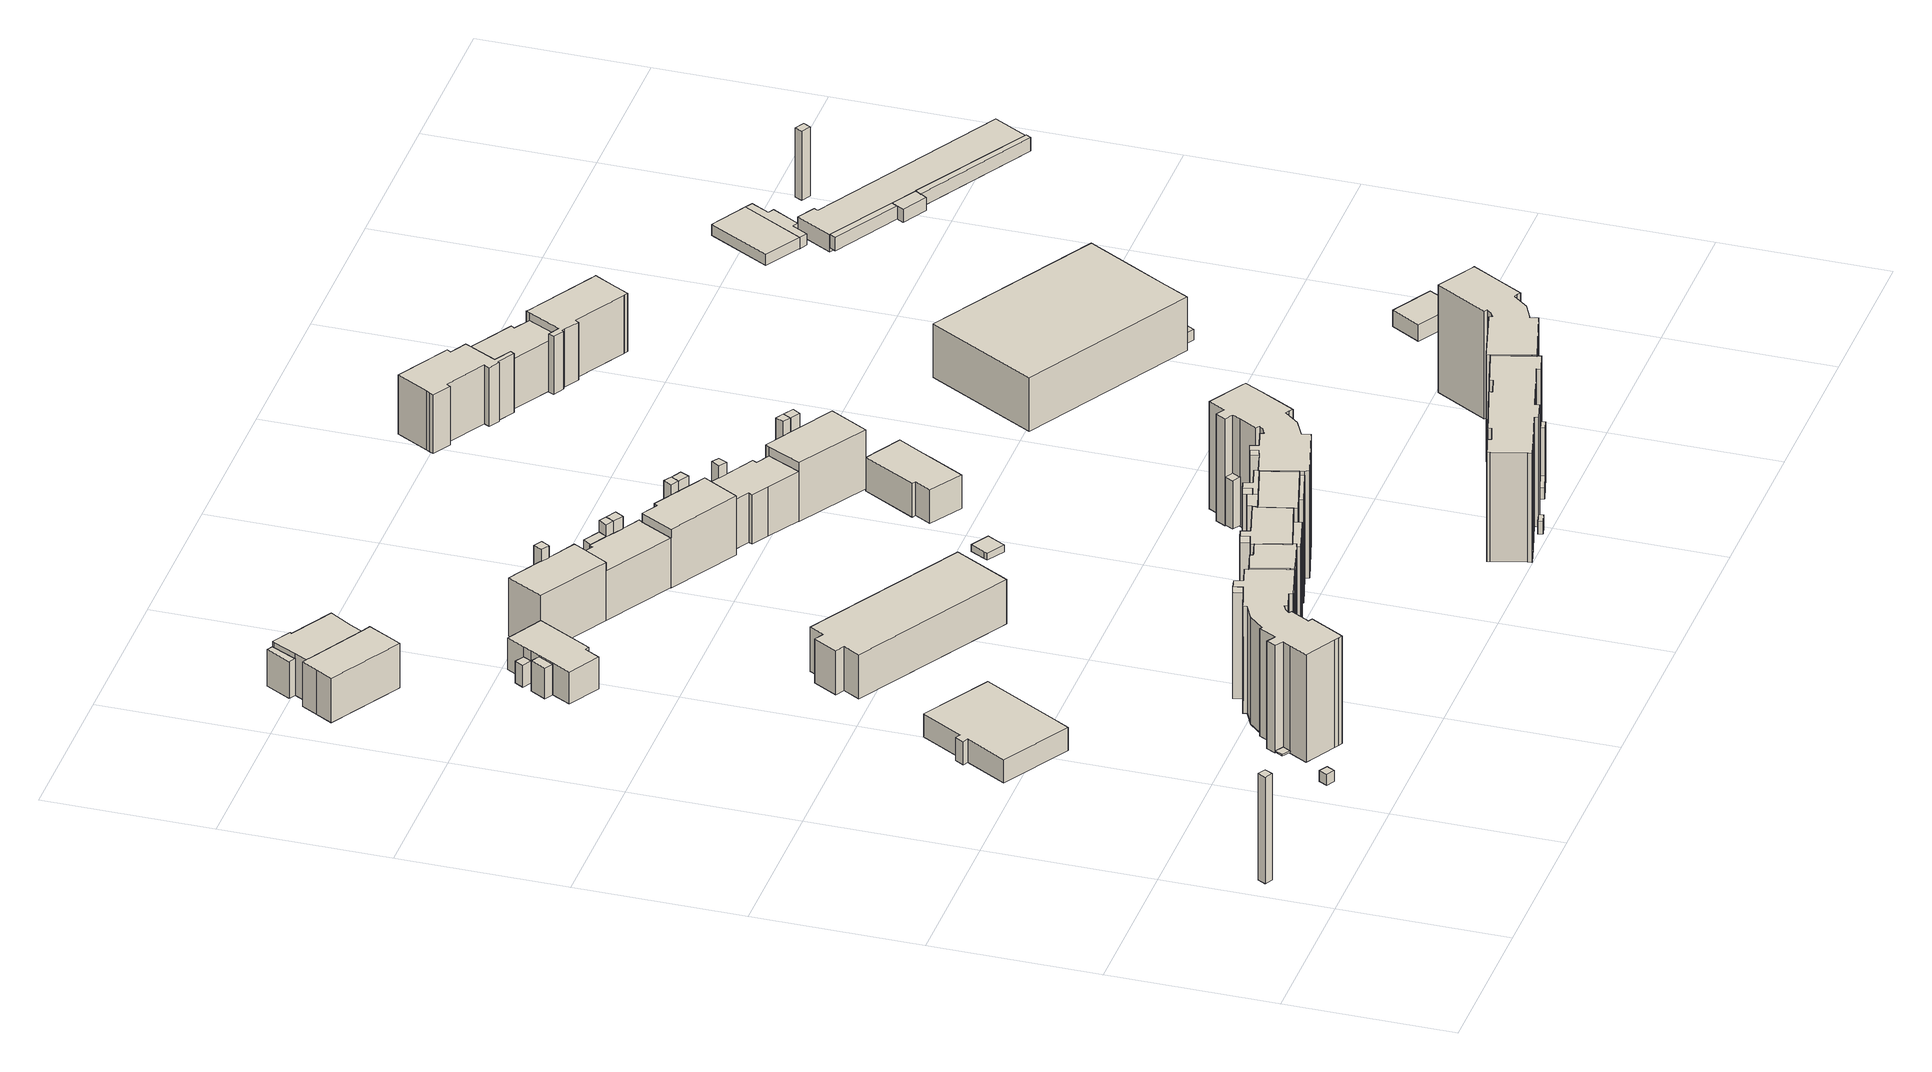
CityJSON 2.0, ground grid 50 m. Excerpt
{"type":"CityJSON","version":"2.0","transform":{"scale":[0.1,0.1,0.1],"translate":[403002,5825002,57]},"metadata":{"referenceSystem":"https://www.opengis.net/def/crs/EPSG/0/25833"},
"CityObjects":{
"building1":{"type":"Building","attributes":{"Gemeindeschluessel":"11000010","BezugspunktDach":"2200","function":"51009_1610","measuredHeight":34,"storeysAboveGround":0},"address":[{"country":"Germany","locality":"Berlin"}],"geometry":[{"type":"Solid","lod":"1","boundaries":[[[[0,1,2,3]],[[4,5,6,7]],[[4,7,3,2]],[[5,4,2,1]],[[6,5,1,0]],[[7,6,0,3]]]]}]},
"building2":{"type":"Building","attributes":{"Gemeindeschluessel":"11000010","BezugspunktDach":"2200","function":"51009_1610","measuredHeight":3.45,"storeysAboveGround":0},"address":[{"country":"Germany","locality":"Berlin"}],"geometry":[{"type":"Solid","lod":"1","boundaries":[[[[8,9,10,11]],[[12,13,14,15]],[[12,15,11,10]],[[13,12,10,9]],[[14,13,9,8]],[[15,14,8,11]]]]}]},
"building3":{"type":"Building","attributes":{"Gemeindeschluessel":"11000010","BezugspunktDach":"2200","function":"51009_1610","measuredHeight":0.499,"storeysAboveGround":0},"address":[{"country":"Germany","locality":"Berlin"}],"geometry":[{"type":"Solid","lod":"1","boundaries":[[[[16,17,18,19]],[[20,21,22,23]],[[20,23,19,18]],[[21,20,18,17]],[[22,21,17,16]],[[23,22,16,19]]]]}]},
"building4":{"type":"Building","attributes":{"Gemeindeschluessel":"11000010","BezugspunktDach":"2200","function":"31001_3211","measuredHeight":7.47,"storeysAboveGround":1},"address":[{"country":"Germany","locality":"Berlin","thoroughfareNumber":"29","thoroughfareName":"Wörlitzer Straße"}],"geometry":[{"type":"Solid","lod":"1","boundaries":[[[[24,25,26,27,28,29,30,31,32]],[[33,34,35,36,37,38,39,40,41]],[[33,41,32,31]],[[34,33,31,30]],[[35,34,30,29]],[[36,35,29,28]],[[37,36,28,27]],[[38,37,27,26]],[[39,38,26,25]],[[40,39,25,24]],[[41,40,24,32]]]]}]},
"building5":{"type":"Building","attributes":{"Gemeindeschluessel":"11000010","BezugspunktDach":"2200","function":"31001_1010","measuredHeight":34.3,"storeysAboveGround":11},"address":[{"country":"Germany","locality":"Berlin","thoroughfareNumber":"28, 30","thoroughfareName":"Wörlitzer Straße"}],"geometry":[{"type":"Solid","lod":"1","boundaries":[[[[42,43,44,45,46,47,48,49,50,51,52,53,54,55,56,57,58,59,60,61,62,63,64,65,66,67,68,69,70,71,72,73,74,75]],[[76,77,78,79,80,81,82,83,84,85,86,87,88,89,90,91,92,93,94,95,96,97,98,99,100,101,102,103,104,105,106,107,108,109]],[[76,109,75,74]],[[77,76,74,73]],[[78,77,73,72]],[[79,78,72,71]],[[80,79,71,70]],[[81,80,70,69]],[[82,81,69,68]],[[83,82,68,67]],[[84,83,67,66]],[[85,84,66,65]],[[86,85,65,64]],[[87,86,64,63]],[[88,87,63,62]],[[89,88,62,61]],[[90,89,61,60]],[[91,90,60,59]],[[92,91,59,58]],[[93,92,58,57]],[[94,93,57,56]],[[95,94,56,55]],[[96,95,55,54]],[[97,96,54,53]],[[98,97,53,52]],[[99,98,52,51]],[[100,99,51,50]],[[101,100,50,49]],[[102,101,49,48]],[[103,102,48,47]],[[104,103,47,46]],[[105,104,46,45]],[[106,105,45,44]],[[107,106,44,43]],[[108,107,43,42]],[[109,108,42,75]]]]}]},
"building6":{"type":"Building","attributes":{"Gemeindeschluessel":"11000010","BezugspunktDach":"2200","function":"31001_2523","measuredHeight":9.77,"storeysAboveGround":1},"address":[{"country":"Germany","locality":"Berlin","thoroughfareNumber":"1 (1)","thoroughfareName":"Wörlitzer Straße"}],"geometry":[{"type":"Solid","lod":"1","boundaries":[[[[110,111,112,113]],[[114,115,116,117]],[[114,117,113,112]],[[115,114,112,111]],[[116,115,111,110]],[[117,116,110,113]]]]}]},
"building7":{"type":"Building","attributes":{"Gemeindeschluessel":"11000010","function":"31001_2010"},"address":[{"country":"Germany","locality":"Berlin","thoroughfareNumber":"12B","thoroughfareName":"Havemannstraße"}],"children":["building7-1","building7-2","building7-3","building7-4"]},
"building7-1":{"type":"BuildingPart","attributes":{"BezugspunktDach":"2200","measuredHeight":14.7,"storeysAboveGround":3},"parents":["building7"],"geometry":[{"type":"Solid","lod":"1","boundaries":[[[[118,119,120,121,122,123,124,125]],[[126,127,128,129,130,131,132,133]],[[126,133,125,124]],[[127,126,124,123]],[[128,127,123,122]],[[129,128,122,121]],[[130,129,121,120],[130,134,135,129]],[[131,130,120,119]],[[132,131,119,118]],[[133,132,118,125]],[[134,130,129,135]]]]}]},
"building7-2":{"type":"BuildingPart","attributes":{"BezugspunktDach":"2200","measuredHeight":14.19,"storeysAboveGround":3},"parents":["building7"],"geometry":[{"type":"MultiSurface","lod":"1","boundaries":[[[134,136,137,138,139,140,141,142,143,135]],[[128,144,145,146,147,148,149,150,130,129]],[[128,129,135,143]],[[144,128,143,142]],[[151,152,142,141]],[[153,151,141,140]],[[147,146,140,139]],[[148,147,139,138]],[[149,148,138,137]],[[154,155,149,137,136]],[[130,150,136,134]],[[145,144,152,151]],[[146,145,151,153]],[[150,149,155,154]],[[130,134,135,129]]]}]},
"building7-3":{"type":"BuildingPart","attributes":{"BezugspunktDach":"2200","measuredHeight":12.04,"storeysAboveGround":3},"parents":["building7"],"geometry":[{"type":"Solid","lod":"1","boundaries":[[[[152,153,156,157]],[[158,146,144,159]],[[158,159,157,156]],[[146,158,156,153]],[[159,144,152,157]],[[144,146,153,152]]]]}]},
"building7-4":{"type":"BuildingPart","attributes":{"BezugspunktDach":"2200","measuredHeight":11.53,"storeysAboveGround":3},"parents":["building7"],"geometry":[{"type":"MultiSurface","lod":"1","boundaries":[[[160,161,155,154]],[[149,162,163,150]],[[162,149,155,161]],[[163,162,161,160]],[[150,163,160,154]],[[149,150,164,154,155]]]}]},
"building8":{"type":"Building","attributes":{"Gemeindeschluessel":"11000010","BezugspunktDach":"2200","function":"51009_1610","measuredHeight":33.84,"storeysAboveGround":0},"address":[{"country":"Germany","locality":"Berlin"}],"geometry":[{"type":"Solid","lod":"1","boundaries":[[[[165,166,167,168]],[[169,170,171,172]],[[169,172,168,167]],[[170,169,167,166]],[[171,170,166,165]],[[172,171,165,168]]]]}]},
"building9":{"type":"Building","attributes":{"Gemeindeschluessel":"11000010","BezugspunktDach":"2200","function":"51009_1610","measuredHeight":7.03,"storeysAboveGround":0},"address":[{"country":"Germany","locality":"Berlin"}],"geometry":[{"type":"Solid","lod":"1","boundaries":[[[[173,174,175,176]],[[177,178,179,180]],[[177,180,176,175]],[[178,177,175,174]],[[179,178,174,173]],[[180,179,173,176]]]]}]},
"building10":{"type":"Building","attributes":{"Gemeindeschluessel":"11000010","BezugspunktDach":"2200","function":"31001_1010","measuredHeight":10.09,"storeysAboveGround":3},"address":[{"country":"Germany","locality":"Berlin","thoroughfareNumber":"1","thoroughfareName":"Wörlitzer Straße"}],"geometry":[{"type":"Solid","lod":"1","boundaries":[[[[181,182,183,184,185,186,187,188,189,190]],[[116,115,191,192,193,194,195,196,197,198]],[[116,198,190,189]],[[115,116,189,188]],[[191,115,188,187]],[[192,191,187,186]],[[193,192,186,185]],[[194,193,185,184]],[[195,194,184,183]],[[196,195,183,182]],[[197,196,182,181]],[[198,197,181,190]]]]}]},
"building11":{"type":"Building","attributes":{"Gemeindeschluessel":"11000010","BezugspunktDach":"2200","function":"31001_3021","measuredHeight":14.09,"storeysAboveGround":4},"address":[{"country":"Germany","locality":"Berlin","thoroughfareNumber":"31","thoroughfareName":"Wörlitzer Straße"}],"geometry":[{"type":"Solid","lod":"1","boundaries":[[[[199,200,201,202,203,204,205,206]],[[207,208,209,210,211,212,213,214]],[[207,214,206,205]],[[208,207,205,204]],[[209,208,204,203]],[[210,209,203,202]],[[211,210,202,201]],[[212,211,201,200]],[[213,212,200,199]],[[214,213,199,206]]]]}]},
"building12":{"type":"Building","attributes":{"Gemeindeschluessel":"11000010","BezugspunktDach":"2200","function":"51009_1610","measuredHeight":34.08,"storeysAboveGround":0},"address":[{"country":"Germany","locality":"Berlin"}],"geometry":[{"type":"Solid","lod":"1","boundaries":[[[[215,216,217,218]],[[219,220,221,222]],[[219,222,218,217]],[[220,219,217,216]],[[221,220,216,215]],[[222,221,215,218]]]]}]},
"building13":{"type":"Building","attributes":{"Gemeindeschluessel":"11000010","function":"31001_1010"},"address":[{"country":"Germany","locality":"Berlin","thoroughfareNumber":"32, 34","thoroughfareName":"Wörlitzer Straße"}],"children":["building13-1","building13-2","building13-3","building13-4","building13-5","building13-6"]},
"building13-1":{"type":"BuildingPart","attributes":{"BezugspunktDach":"2200","measuredHeight":34.19,"storeysAboveGround":11},"parents":["building13"],"geometry":[{"type":"MultiSurface","lod":"1","boundaries":[[[223,224,225,226,227,228,229,230,231,232,233,234]],[[235,236,237,238,239,240,241,242,243,244,245,246]],[[235,246,234,233]],[[236,235,233,232]],[[237,236,232,231]],[[238,237,231,230]],[[239,238,230,229]],[[240,239,229,228]],[[243,242,226,225]],[[247,248,225,224]],[[246,245,223,234]],[[241,240,228,227]],[[241,249,227,226,242]],[[244,243,250,248,247]],[[244,224,223,245]]]}]},
"building13-2":{"type":"BuildingPart","attributes":{"BezugspunktDach":"2200","measuredHeight":34.46,"storeysAboveGround":11},"parents":["building13"],"geometry":[{"type":"MultiSurface","lod":"1","boundaries":[[[251,252,253,254,255,256,257,258,259]],[[260,261,262,263,264,265,266,267,268]],[[260,268,259,258]],[[261,260,258,257]],[[262,261,257,256]],[[263,262,256,255]],[[264,263,255,254]],[[265,264,254,253]],[[266,265,253,252]],[[269,270,252,251]],[[268,267,251,259]],[[267,266,271,270,269]]]}]},
"building13-3":{"type":"BuildingPart","attributes":{"BezugspunktDach":"2200","measuredHeight":34.22,"storeysAboveGround":11},"parents":["building13"],"geometry":[{"type":"MultiSurface","lod":"1","boundaries":[[[227,226,272,273,274,270,269,228]],[[267,266,275,276,277,242,241,240]],[[267,240,228,269]],[[275,266,270,274]],[[278,279,280,275,274,273]],[[277,276,273,272]],[[242,277,272,226]],[[266,267,269,270]],[[276,275,280,279,278]],[[242,226,227,241]],[[281,240,241,227,228]]]}]},
"building13-4":{"type":"BuildingPart","attributes":{"BezugspunktDach":"2200","measuredHeight":33.08,"storeysAboveGround":11},"parents":["building13"],"geometry":[{"type":"Solid","lod":"1","boundaries":[[[[282,283,284,280,279]],[[275,285,286,287,276]],[[285,275,280,284]],[[286,285,284,283]],[[287,286,283,282]],[[276,287,282,279]],[[275,276,279,280]]]]}]},
"building13-5":{"type":"BuildingPart","attributes":{"BezugspunktDach":"2200","measuredHeight":33.42,"storeysAboveGround":11},"parents":["building13"],"geometry":[{"type":"Solid","lod":"1","boundaries":[[[[288,289,290,291,292,248,247]],[[243,293,294,295,296,297,244]],[[293,243,248,292]],[[294,293,292,291]],[[295,294,291,290]],[[296,295,290,289]],[[297,296,289,288]],[[243,244,247,248]],[[297,288,247,244]]]]}]},
"building13-6":{"type":"BuildingPart","attributes":{"BezugspunktDach":"2200","measuredHeight":34.21,"storeysAboveGround":11},"parents":["building13"],"geometry":[{"type":"MultiSurface","lod":"1","boundaries":[[[298,299,300,301,223,302,303,304]],[[305,306,245,297,307,308,309,310]],[[305,310,304,303]],[[306,305,303,302]],[[245,306,302,223]],[[297,288,247,224,223,301]],[[307,297,301,300]],[[308,307,300,299]],[[309,308,299,298]],[[310,309,298,304]],[[245,223,224,244]],[[244,247,288,297]]]}]},
"building14":{"type":"Building","attributes":{"Gemeindeschluessel":"11000010","BezugspunktDach":"2200","function":"51009_1610","measuredHeight":22.31,"storeysAboveGround":0},"address":[{"country":"Germany","locality":"Berlin"}],"geometry":[{"type":"Solid","lod":"1","boundaries":[[[[311,312,313,314]],[[315,316,317,318]],[[315,318,314,313]],[[316,315,313,312]],[[317,316,312,311]],[[318,317,311,314]]]]}]},
"building15":{"type":"Building","attributes":{"Gemeindeschluessel":"11000010","BezugspunktDach":"2200","function":"31001_2523","measuredHeight":34.03,"storeysAboveGround":1},"address":[{"country":"Germany","locality":"Berlin","thoroughfareNumber":"32 (1)","thoroughfareName":"Wörlitzer Straße"}],"geometry":[{"type":"Solid","lod":"1","boundaries":[[[[319,320,321,322,323,324]],[[325,326,327,328,329,330]],[[325,330,324,323]],[[326,325,323,322]],[[327,326,322,321]],[[328,327,321,320]],[[329,328,320,319]],[[330,329,319,324]]]]}]},
"building16":{"type":"Building","attributes":{"Gemeindeschluessel":"11000010","function":"31001_1010"},"address":[{"country":"Germany","locality":"Berlin","thoroughfareNumber":"14, 16, 18","thoroughfareName":"Havemannstraße"}],"children":["building16-1","building16-2","building16-3","building16-4","building16-5","building16-6"]},
"building16-1":{"type":"BuildingPart","attributes":{"BezugspunktDach":"2200","measuredHeight":18.81,"storeysAboveGround":6},"parents":["building16"],"geometry":[{"type":"MultiSurface","lod":"1","boundaries":[[[331,332,333,334,335,336,337,338,339,340]],[[341,342,343,344,345,346,347,348,349,350]],[[351,352,340,339]],[[341,350,353,354]],[[342,341,339,338]],[[343,342,338,337]],[[344,343,337,336]],[[345,344,336,335]],[[347,346,334,333]],[[348,347,333,332]],[[349,348,332,331]],[[350,349,331,340]],[[354,353,352,351]],[[345,335,334,346]]]}]},
"building16-2":{"type":"BuildingPart","attributes":{"BezugspunktDach":"2200","measuredHeight":2.28,"storeysAboveGround":6},"parents":["building16"],"geometry":[{"type":"Solid","lod":"1","boundaries":[[[[355,356,357,358]],[[316,359,360,317]],[[316,317,358,357]],[[359,316,357,356]],[[360,359,356,355]],[[317,360,355,358]]]]}]},
"building16-3":{"type":"BuildingPart","attributes":{"BezugspunktDach":"2200","measuredHeight":19.54,"storeysAboveGround":6},"parents":["building16"],"geometry":[{"type":"MultiSurface","lod":"1","boundaries":[[[361,362,363,364]],[[365,366,367,368]],[[365,368,364,363]],[[366,365,363,362]],[[367,366,362,361]],[[369,370,371,361,364]],[[368,367,371,370,369]]]}]},
"building16-4":{"type":"BuildingPart","attributes":{"BezugspunktDach":"2200","measuredHeight":15.8,"storeysAboveGround":6},"parents":["building16"],"geometry":[{"type":"MultiSurface","lod":"1","boundaries":[[[352,351,372,370,369,373,374,375,376,377,378]],[[379,380,381,382,383,368,367,384,354,353,385]],[[380,379,377,376]],[[381,380,376,375]],[[382,381,375,374]],[[383,382,374,373]],[[368,383,373,369]],[[368,369,368,367]],[[384,367,370,372]],[[354,384,372,351]],[[385,353,352,378]],[[386,379,385,387,378,377]],[[367,368,369,370,388]],[[353,354,351,352]]]}]},
"building16-5":{"type":"BuildingPart","attributes":{"BezugspunktDach":"2200","measuredHeight":22.05,"storeysAboveGround":6},"parents":["building16"],"geometry":[{"type":"MultiSurface","lod":"1","boundaries":[[[389,390,391,392]],[[393,394,346,345]],[[393,345,392,391]],[[394,393,391,390]],[[346,394,390,389]],[[345,346,345,335,334,395,389,392]],[[395,334,335,345,346]]]}]},
"building16-6":{"type":"BuildingPart","attributes":{"BezugspunktDach":"2200","measuredHeight":18.65,"storeysAboveGround":6},"parents":["building16"],"geometry":[{"type":"MultiSurface","lod":"1","boundaries":[[[396,397,398,399,400,401,402,403]],[[404,318,317,360,405,379,385,406]],[[404,406,403,402]],[[318,404,402,401]],[[317,318,401,400]],[[355,358,400,399]],[[360,317,360,407]],[[405,360,399,398]],[[379,405,398,397]],[[385,379,385,378,377,408,397,396]],[[406,385,396,403]],[[407,360,317,358,355]],[[408,377,378,385,379]]]}]},
"building17":{"type":"Building","attributes":{"Gemeindeschluessel":"11000010","BezugspunktDach":"2200","function":"51009_1610","measuredHeight":33.95,"storeysAboveGround":0},"address":[{"country":"Germany","locality":"Berlin"}],"geometry":[{"type":"Solid","lod":"1","boundaries":[[[[323,322,409,410,411]],[[412,413,414,415,416]],[[412,416,411,410]],[[413,412,410,409]],[[414,413,409,322]],[[415,414,322,323]],[[416,415,323,411]]]]}]},
"building18":{"type":"Building","attributes":{"Gemeindeschluessel":"11000010","BezugspunktDach":"2200","function":"31001_2523","measuredHeight":15.74,"storeysAboveGround":1},"address":[{"country":"Germany","locality":"Berlin","thoroughfareNumber":"16 (1)","thoroughfareName":"Havemannstraße"}],"geometry":[{"type":"Solid","lod":"1","boundaries":[[[[417,418,419,420]],[[421,422,423,424]],[[421,424,420,419]],[[422,421,419,418]],[[423,422,418,417]],[[424,423,417,420]]]]}]},
"building19":{"type":"Building","attributes":{"Gemeindeschluessel":"11000010","BezugspunktDach":"2200","function":"51009_1610","measuredHeight":19.48,"storeysAboveGround":0},"address":[{"country":"Germany","locality":"Berlin"}],"geometry":[{"type":"Solid","lod":"1","boundaries":[[[[364,363,425,426]],[[422,427,428,423]],[[422,423,426,425]],[[427,422,425,363]],[[428,427,363,364]],[[423,428,364,426]]]]}]},
"building20":{"type":"Building","attributes":{"Gemeindeschluessel":"11000010","BezugspunktDach":"2200","function":"51009_1610","measuredHeight":34.47,"storeysAboveGround":0},"address":[{"country":"Germany","locality":"Berlin"}],"geometry":[{"type":"Solid","lod":"1","boundaries":[[[[429,430,431,432]],[[433,434,435,436]],[[433,436,432,431]],[[434,433,431,430]],[[435,434,430,429]],[[436,435,429,432]]]]}]},
"building21":{"type":"Building","attributes":{"Gemeindeschluessel":"11000010","BezugspunktDach":"2200","function":"51009_1610","measuredHeight":22.05,"storeysAboveGround":0},"address":[{"country":"Germany","locality":"Berlin"}],"geometry":[{"type":"Solid","lod":"1","boundaries":[[[[392,391,437,438]],[[439,393,345,344]],[[439,344,438,437]],[[393,439,437,391]],[[345,393,391,392]],[[344,345,392,438]]]]}]},
"building22":{"type":"Building","attributes":{"Gemeindeschluessel":"11000010","BezugspunktDach":"2200","function":"31001_2000","measuredHeight":2.12,"storeysAboveGround":1},"address":[{"country":"Germany","locality":"Berlin","thoroughfareNumber":"41 (1)","thoroughfareName":"Wörlitzer Straße"}],"geometry":[{"type":"Solid","lod":"1","boundaries":[[[[440,441,442,443,444,445]],[[446,447,448,449,450,451]],[[446,451,445,444]],[[447,446,444,443]],[[448,447,443,442]],[[449,448,442,441]],[[450,449,441,440]],[[451,450,440,445]]]]}]},
"building23":{"type":"Building","attributes":{"Gemeindeschluessel":"11000010","BezugspunktDach":"2200","function":"31001_1010","measuredHeight":34.21,"storeysAboveGround":11},"address":[{"country":"Germany","locality":"Berlin","thoroughfareNumber":"36, 38","thoroughfareName":"Wörlitzer Straße"}],"geometry":[{"type":"Solid","lod":"1","boundaries":[[[[452,453,454,455,456,457,458,459,460,461,462,463,464,465,466,467,468,469,470,471,472,473,474,475,476,477,478,479,480,481,482,483,484]],[[485,486,487,488,489,490,491,492,493,494,495,496,497,498,499,500,501,502,503,504,505,506,507,508,509,510,511,512,513,514,515,516,517]],[[485,517,484,483]],[[486,485,483,482]],[[487,486,482,481]],[[488,487,481,480]],[[489,488,480,479]],[[490,489,479,478]],[[491,490,478,477]],[[492,491,477,476]],[[493,492,476,475]],[[494,493,475,474]],[[495,494,474,473]],[[496,495,473,472]],[[497,496,472,471]],[[498,497,471,470]],[[499,498,470,469]],[[500,499,469,468]],[[501,500,468,467]],[[502,501,467,466]],[[503,502,466,465]],[[504,503,465,464]],[[505,504,464,463]],[[506,505,463,462]],[[507,506,462,461]],[[508,507,461,460]],[[509,508,460,459]],[[510,509,459,458]],[[511,510,458,457]],[[512,511,457,456]],[[513,512,456,455]],[[514,513,455,454]],[[515,514,454,453]],[[516,515,453,452]],[[517,516,452,484]]]]}]},
"building24":{"type":"Building","attributes":{"Gemeindeschluessel":"11000010","BezugspunktDach":"2200","function":"51009_1610","measuredHeight":19.41,"storeysAboveGround":0},"address":[{"country":"Germany","locality":"Berlin"}],"geometry":[{"type":"Solid","lod":"1","boundaries":[[[[518,519,520,521]],[[522,523,524,525]],[[522,525,521,520]],[[523,522,520,519]],[[524,523,519,518]],[[525,524,518,521]]]]}]},
"building25":{"type":"Building","attributes":{"Gemeindeschluessel":"11000010","BezugspunktDach":"2200","function":"51009_1610","measuredHeight":15.45,"storeysAboveGround":0},"address":[{"country":"Germany","locality":"Berlin"}],"geometry":[{"type":"Solid","lod":"1","boundaries":[[[[526,527,528,529]],[[530,531,532,533]],[[530,533,529,528]],[[531,530,528,527]],[[532,531,527,526]],[[533,532,526,529]]]]}]},
"building26":{"type":"Building","attributes":{"Gemeindeschluessel":"11000010","BezugspunktDach":"2200","function":"51009_1610","measuredHeight":4.01,"storeysAboveGround":0},"address":[{"country":"Germany","locality":"Berlin"}],"geometry":[{"type":"Solid","lod":"1","boundaries":[[[[534,535,536,537]],[[538,539,540,541]],[[538,541,537,536]],[[539,538,536,535]],[[540,539,535,534]],[[541,540,534,537]]]]}]},
"building27":{"type":"Building","attributes":{"Gemeindeschluessel":"11000010","function":"31001_1010"},"address":[{"country":"Germany","locality":"Berlin","thoroughfareNumber":"20, 22","thoroughfareName":"Havemannstraße"}],"children":["building27-1","building27-2","building27-3","building27-4"]},
"building27-1":{"type":"BuildingPart","attributes":{"BezugspunktDach":"2200","measuredHeight":18.78,"storeysAboveGround":6},"parents":["building27"],"geometry":[{"type":"MultiSurface","lod":"1","boundaries":[[[542,543,544,545,546,547,548,549]],[[550,551,552,553,554,555,556,557]],[[558,559,560,561,550,557,549,548]],[[551,550,548,547]],[[552,551,547,546]],[[553,552,546,545]],[[554,553,545,562,563]],[[555,554,544,543]],[[556,555,543,542]],[[557,556,542,549]],[[561,560,559,558]],[[563,562,545,544]]]}]},
"building27-2":{"type":"BuildingPart","attributes":{"BezugspunktDach":"2200","measuredHeight":4.9,"storeysAboveGround":6},"parents":["building27"],"geometry":[{"type":"MultiSurface","lod":"1","boundaries":[[[564,565,566,567]],[[568,569,570,571]],[[568,571,567,566]],[[569,568,566,565]],[[570,569,565,564]],[[570,572,564,567,571]]]}]},
"building27-3":{"type":"BuildingPart","attributes":{"BezugspunktDach":"2200","measuredHeight":23.17,"storeysAboveGround":6},"parents":["building27"],"geometry":[{"type":"MultiSurface","lod":"1","boundaries":[[[573,574,575,576]],[[577,578,563,562]],[[577,562,576,575]],[[578,577,575,574]],[[563,578,574,573]],[[545,544,573,576]],[[562,563,544,545]]]}]},
"building27-4":{"type":"BuildingPart","attributes":{"BezugspunktDach":"2200","measuredHeight":15.72,"storeysAboveGround":6},"parents":["building27"],"geometry":[{"type":"MultiSurface","lod":"1","boundaries":[[[579,580,581,559,558,582,583,584,585,586,587,588,589]],[[590,591,525,524,592,593,594,561,560,595,596,597,598]],[[590,598,589,588]],[[591,590,588,587]],[[525,591,587,586]],[[567,571,524,525,586,585]],[[592,524,599,571,570,564,567,585,584]],[[593,592,584,583]],[[594,593,583,582]],[[561,594,582,558]],[[595,560,559,581]],[[596,595,581,580]],[[597,596,580,579]],[[598,597,579,589]],[[561,600,558,559,560]]]}]},
"building28":{"type":"Building","attributes":{"Gemeindeschluessel":"11000010","BezugspunktDach":"2200","function":"31001_1010","measuredHeight":10.69,"storeysAboveGround":3},"address":[{"country":"Germany","locality":"Berlin","thoroughfareNumber":"41","thoroughfareName":"Wörlitzer Straße"}],"geometry":[{"type":"Solid","lod":"1","boundaries":[[[[601,602,603,604,605,606,607,608]],[[609,610,611,612,613,614,615,616]],[[609,616,608,607]],[[610,609,607,606]],[[611,610,606,605]],[[612,611,605,604]],[[613,612,604,603]],[[614,613,603,602]],[[615,614,602,601]],[[616,615,601,608]]]]}]},
"building29":{"type":"Building","attributes":{"Gemeindeschluessel":"11000010","BezugspunktDach":"2200","function":"31001_1010","measuredHeight":34.83,"storeysAboveGround":11},"address":[{"country":"Germany","locality":"Berlin","thoroughfareNumber":"87, 89","thoroughfareName":"Wittenberger Straße"}],"geometry":[{"type":"Solid","lod":"1","boundaries":[[[[617,618,619,620,621,622,623,624,625,626,627,628,629,630,631,632,633,634,635,636,637,638,639,640,641,642]],[[643,644,645,646,647,648,649,650,651,652,653,654,655,656,657,658,659,660,661,662,663,664,665,666,667,668]],[[643,668,642,641]],[[644,643,641,640]],[[645,644,640,639]],[[646,645,639,638]],[[647,646,638,637]],[[648,647,637,636]],[[649,648,636,635]],[[650,649,635,634]],[[651,650,634,633]],[[652,651,633,632]],[[653,652,632,631]],[[654,653,631,630]],[[655,654,630,629]],[[656,655,629,628]],[[657,656,628,627]],[[658,657,627,626]],[[659,658,626,625]],[[660,659,625,624]],[[661,660,624,623]],[[662,661,623,622]],[[663,662,622,621]],[[664,663,621,620]],[[665,664,620,619]],[[666,665,619,618]],[[667,666,618,617]],[[668,667,617,642]]]]}]},
"building30":{"type":"Building","attributes":{"Gemeindeschluessel":"11000010","BezugspunktDach":"2200","function":"51009_1610","measuredHeight":23.22,"storeysAboveGround":0},"address":[{"country":"Germany","locality":"Berlin"}],"geometry":[{"type":"Solid","lod":"1","boundaries":[[[[576,575,669,670]],[[671,672,673,674]],[[671,674,670,669]],[[672,671,669,575]],[[673,672,575,576]],[[674,673,576,670]]]]}]},
"building31":{"type":"Building","attributes":{"Gemeindeschluessel":"11000010","BezugspunktDach":"2200","function":"51009_1610","measuredHeight":7.58,"storeysAboveGround":0},"address":[{"country":"Germany","locality":"Berlin"}],"geometry":[{"type":"Solid","lod":"1","boundaries":[[[[675,676,677,678]],[[679,680,681,682]],[[679,682,678,677]],[[680,679,677,676]],[[681,680,676,675]],[[682,681,675,678]]]]}]},
"building32":{"type":"Building","attributes":{"Gemeindeschluessel":"11000010","BezugspunktDach":"2200","function":"31001_2523","measuredHeight":3.69,"storeysAboveGround":1},"address":[{"country":"Germany","locality":"Berlin","thoroughfareNumber":"87 (1)","thoroughfareName":"Wittenberger Straße"}],"geometry":[{"type":"Solid","lod":"1","boundaries":[[[[683,684,685,686,687]],[[688,689,690,691,692]],[[688,692,687,686]],[[689,688,686,685]],[[690,689,685,684]],[[691,690,684,683]],[[692,691,683,687]]]]}]},
"building33":{"type":"Building","attributes":{"Gemeindeschluessel":"11000010","BezugspunktDach":"2200","function":"51009_1610","measuredHeight":18.56,"storeysAboveGround":0},"address":[{"country":"Germany","locality":"Berlin"}],"geometry":[{"type":"Solid","lod":"1","boundaries":[[[[693,694,695,696]],[[697,698,699,700]],[[697,700,696,695]],[[698,697,695,694]],[[699,698,694,693]],[[700,699,693,696]]]]}]},
"building34":{"type":"Building","attributes":{"Gemeindeschluessel":"11000010","BezugspunktDach":"2200","function":"31001_1010","measuredHeight":34.28,"storeysAboveGround":11},"address":[{"country":"Germany","locality":"Berlin","thoroughfareNumber":"91, 93","thoroughfareName":"Wittenberger Straße"}],"geometry":[{"type":"Solid","lod":"1","boundaries":[[[[701,702,703,704,705,706,707,708,709,710,711,712,713,714,715,716,717,718,719,720,721,722,723]],[[724,725,726,727,728,729,730,731,732,733,734,735,736,737,738,739,740,741,742,743,744,745,746]],[[724,746,723,722]],[[725,724,722,721]],[[726,725,721,720]],[[727,726,720,719]],[[728,727,719,718]],[[729,728,718,717]],[[730,729,717,716]],[[731,730,716,715]],[[732,731,715,714]],[[733,732,714,713]],[[734,733,713,712]],[[735,734,712,711]],[[736,735,711,710]],[[737,736,710,709]],[[738,737,709,708]],[[739,738,708,707]],[[740,739,707,706]],[[741,740,706,705]],[[742,741,705,704]],[[743,742,704,703]],[[744,743,703,702]],[[745,744,702,701]],[[746,745,701,723]]]]}]},
"building35":{"type":"Building","attributes":{"Gemeindeschluessel":"11000010","function":"31001_1010"},"address":[{"country":"Germany","locality":"Berlin","thoroughfareNumber":"11, 13, 15","thoroughfareName":"Havemannstraße"}],"children":["building35-1","building35-2","building35-3"]},
"building35-1":{"type":"BuildingPart","attributes":{"BezugspunktDach":"2200","measuredHeight":19.02,"storeysAboveGround":6},"parents":["building35"],"geometry":[{"type":"MultiSurface","lod":"1","boundaries":[[[747,748,749,750,751,752,753,754,755,756,757,758,759,760,761,762,763,764]],[[765,766,767,768,769,770,771,772,773,774,775,776,777,778,779,780,781,782]],[[765,782,764,763]],[[783,784,763,762]],[[766,765,785,786]],[[787,783,762,761]],[[767,766,783,786,788]],[[768,767,761,760]],[[769,768,760,759]],[[770,769,759,758]],[[771,770,758,757]],[[772,771,757,756]],[[773,772,756,755]],[[774,773,755,754]],[[775,774,754,753]],[[776,775,753,752]],[[777,776,752,751]],[[778,777,751,750]],[[779,778,750,749]],[[780,779,749,748]],[[781,780,748,747]],[[782,781,747,764]],[[786,785,784,783]],[[788,786,783,787]]]}]},
"building35-2":{"type":"BuildingPart","attributes":{"BezugspunktDach":"2200","measuredHeight":16.05,"storeysAboveGround":6},"parents":["building35"],"geometry":[{"type":"MultiSurface","lod":"1","boundaries":[[[789,784,783,787,790,791,792,793,794]],[[795,796,797,798,788,786,785,799,800]],[[795,800,794,801,802]],[[796,795,793,792]],[[797,796,792,791]],[[798,797,791,790]],[[788,798,790,787]],[[799,785,784,789]],[[800,799,803,801]],[[802,801,794,793]],[[788,804,787,783,786]],[[786,783,784,785]],[[801,803,805,789,794]]]}]},
"building35-3":{"type":"BuildingPart","attributes":{"BezugspunktDach":"2200","measuredHeight":18.78,"storeysAboveGround":6},"parents":["building35"],"geometry":[{"type":"MultiSurface","lod":"1","boundaries":[[[806,807,808,809,810,811,812,813,814,815,816,817,818,819,820,821]],[[822,823,824,825,826,802,801,803,827,828,829,830,831,832,833,834]],[[822,834,821,820]],[[823,822,820,819]],[[824,823,819,818]],[[825,824,818,817]],[[826,825,817,816]],[[802,826,816,815]],[[801,794,793,802,815,814]],[[803,789,794,814,813]],[[827,803,813,812]],[[828,827,812,811]],[[829,828,811,810]],[[830,829,810,809]],[[831,830,809,808]],[[832,831,808,807]],[[833,832,807,806]],[[834,833,806,821]],[[802,793,794,801]],[[801,794,789,803]]]}]},
"building36":{"type":"Building","attributes":{"name":"Gesundheitseinrichtung","Gemeindeschluessel":"11000010","function":"31001_3050"},"address":[{"country":"Germany","locality":"Berlin","thoroughfareNumber":"24","thoroughfareName":"Havemannstraße"}],"children":["building36-1","building36-2","building36-3"]},
"building36-1":{"type":"BuildingPart","attributes":{"BezugspunktDach":"2200","measuredHeight":19.03,"storeysAboveGround":4},"parents":["building36"],"geometry":[{"type":"MultiSurface","lod":"1","boundaries":[[[835,836,837,838,839,840]],[[841,842,843,844,845,846]],[[841,846,840,839]],[[842,841,839,838],[847,848,849,850]],[[843,842,838,837]],[[851,852,853,837,836]],[[844,843,854,855]],[[845,844,836,835],[856,857,851,855]],[[846,845,835,840]],[[849,848,847,850]],[[855,854,853,852,851]],[[851,857,856,855]]]}]},
"building36-2":{"type":"BuildingPart","attributes":{"BezugspunktDach":"2200","measuredHeight":3.27,"storeysAboveGround":4},"parents":["building36"],"geometry":[{"type":"MultiSurface","lod":"1","boundaries":[[[858,859,860,861,862,863,852,857]],[[854,864,865,866,867,868,869,856]],[[864,854,852,863]],[[865,864,863,862]],[[866,865,862,861]],[[867,866,861,860]],[[868,867,860,859]],[[869,868,859,858]],[[856,869,858,857]],[[855,851,852,854]],[[856,857,851,855]]]}]},
"building36-3":{"type":"BuildingPart","attributes":{"BezugspunktDach":"2200","measuredHeight":3.51,"storeysAboveGround":4},"parents":["building36"],"geometry":[{"type":"Solid","lod":"1","boundaries":[[[[849,870,871,872,873,874,875,850]],[[876,877,878,879,880,881,848,847]],[[876,847,850,875]],[[877,876,875,874]],[[878,877,874,873]],[[879,878,873,872]],[[880,879,872,871]],[[881,880,871,870]],[[848,881,870,849]],[[847,848,849,850]]]]}]},
"building37":{"type":"Building","attributes":{"Gemeindeschluessel":"11000010","BezugspunktDach":"2200","function":"31001_2523","measuredHeight":5.17,"storeysAboveGround":1},"address":[{"country":"Germany","locality":"Berlin","thoroughfareNumber":"1","thoroughfareName":"Barnimplatz"}],"geometry":[{"type":"Solid","lod":"1","boundaries":[[[[882,883,884,885]],[[886,887,888,889]],[[886,889,885,884]],[[887,886,884,883]],[[888,887,883,882]],[[889,888,882,885]]]]}]},
"building38":{"type":"Building","attributes":{"Gemeindeschluessel":"11000010","BezugspunktDach":"2200","function":"31001_2054","measuredHeight":3.5,"storeysAboveGround":1},"address":[{"country":"Germany","locality":"Berlin","thoroughfareNumber":"17","thoroughfareName":"Havemannstraße"}],"geometry":[{"type":"Solid","lod":"1","boundaries":[[[[890,891,892,893]],[[894,895,896,897]],[[894,897,893,892]],[[895,894,892,891]],[[896,895,891,890]],[[897,896,890,893]]]]}]},
"building39":{"type":"Building","attributes":{"Gemeindeschluessel":"11000010","BezugspunktDach":"2200","function":"51009_1610","measuredHeight":3.57,"storeysAboveGround":0},"address":[{"country":"Germany","locality":"Berlin"}],"geometry":[{"type":"Solid","lod":"1","boundaries":[[[[898,899,900,901,902,903,891,890]],[[904,905,906,907,908,909,910,911]],[[904,911,890,891]],[[905,904,891,903]],[[906,905,903,902]],[[907,906,902,901]],[[908,907,901,900]],[[909,908,900,899]],[[910,909,899,898]],[[911,910,898,890]]]]}]},
"building40":{"type":"Building","attributes":{"Gemeindeschluessel":"11000010","function":"51009_1610"},"address":[{"country":"Germany","locality":"Berlin"}],"children":["building40-1","building40-2","building40-3"]},
"building40-1":{"type":"BuildingPart","attributes":{"BezugspunktDach":"2200","measuredHeight":4.33,"storeysAboveGround":0},"parents":["building40"],"geometry":[{"type":"MultiSurface","lod":"1","boundaries":[[[912,913,914,915]],[[916,917,918,919]],[[920,921,915,914]],[[917,916,914,913]],[[918,917,913,912]],[[919,918,912,915]],[[916,919,921,920]]]}]},
"building40-2":{"type":"BuildingPart","attributes":{"BezugspunktDach":"2200","measuredHeight":4.2,"storeysAboveGround":0},"parents":["building40"],"geometry":[{"type":"MultiSurface","lod":"1","boundaries":[[[922,920,923,924]],[[925,916,926,927]],[[927,924,928,929]],[[916,925,923,920]],[[926,919,921,922]],[[927,926,922,924]],[[925,929,928,923]],[[916,920,921,919]]]}]},
"building40-3":{"type":"BuildingPart","attributes":{"BezugspunktDach":"2200","measuredHeight":4.37,"storeysAboveGround":0},"parents":["building40"],"geometry":[{"type":"MultiSurface","lod":"1","boundaries":[[[928,923,930,931]],[[932,925,929,933]],[[932,933,931,930]],[[925,932,930,923]],[[933,929,928,931]],[[929,925,934,923,928]]]}]},
"building41":{"type":"Building","attributes":{"Gemeindeschluessel":"11000010","BezugspunktDach":"2200","function":"51009_1610","measuredHeight":21.98,"storeysAboveGround":0},"address":[{"country":"Germany","locality":"Berlin"}],"geometry":[{"type":"Solid","lod":"1","boundaries":[[[[935,936,937,938]],[[939,940,941,942]],[[939,942,938,937]],[[940,939,937,936]],[[941,940,936,935]],[[942,941,935,938]]]]}]},
"building42":{"type":"Building","attributes":{"Gemeindeschluessel":"11000010","BezugspunktDach":"2200","function":"31001_2054","measuredHeight":5.4,"storeysAboveGround":1},"address":[{"country":"Germany","locality":"Berlin","thoroughfareNumber":"17A","thoroughfareName":"Havemannstraße"}],"geometry":[{"type":"Solid","lod":"1","boundaries":[[[[943,944,945,946,947,948]],[[949,950,951,952,953,954]],[[949,954,948,947]],[[950,949,947,946]],[[951,950,946,945]],[[952,951,945,944]],[[953,952,944,943]],[[954,953,943,948]]]]}]}
},
"vertices":[
[32,187,380],[45,211,380],[22,224,380],[9,200,380],[22,224,40],[45,211,40],[32,187,40],[9,200,40],
[562,175,70],[575,199,70],[551,213,70],[537,188,70],[551,213,35],[575,199,35],[562,175,35],[537,188,35],
[664,330,41],[678,354,41],[653,369,41],[641,345,41],[653,369,37],[678,354,37],[664,330,37],[641,345,37],
[474,898,126],[509,957,126],[632,1172,126],[426,1290,126],[354,1165,126],[338,1173,126],[323,1147,126],[339,1139,126],[268,1016,126],[339,1139,52],[323,1147,52],[338,1173,52],[354,1165,52],[426,1290,52],[632,1172,52],[509,957,52],[474,898,52],[268,1016,52],
[727,224,377],[740,216,377],[752,211,377],[781,262,377],[810,313,377],[798,320,377],[830,377,377],[822,382,377],[835,396,377],[850,404,377],[853,394,377],[913,410,377],[917,399,377],[975,414,377],[1033,430,377],[1031,442,377],[999,549,377],[995,561,377],[940,546,377],[932,572,377],[899,564,377],[906,536,377],[879,528,377],[819,511,377],[822,499,377],[772,474,377],[731,429,377],[723,434,377],[694,382,377],[668,397,377],[653,369,377],[678,354,377],[664,330,377],[633,276,377],[664,330,34],[678,354,34],[653,369,34],[668,397,34],[694,382,34],[723,434,34],[731,429,34],[772,474,34],[822,499,34],[819,511,34],[879,528,34],[906,536,34],[899,564,34],[932,572,34],[940,546,34],[995,561,34],[999,549,34],[1031,442,34],[1033,430,34],[975,414,34],[917,399,34],[913,410,34],[853,394,34],[850,404,34],[835,396,34],[822,382,34],[830,377,34],[798,320,34],[810,313,34],[781,262,34],[752,211,34],[740,216,34],[727,224,34],[633,276,34],
[307,2299,168],[333,2345,168],[308,2359,168],[281,2313,168],[308,2359,71],[333,2345,71],[307,2299,71],[281,2313,71],
[229,2706,207],[285,2807,207],[264,2818,207],[84,2917,207],[85,2918,207],[63,2929,207],[35,2880,207],[7,2831,207],[35,2880,65],[63,2929,65],[85,2918,65],[84,2917,65],[264,2818,65],[285,2807,65],[229,2706,65],[7,2831,65],[264,2818,199],[84,2917,199],
[291,2864,199],[332,2930,199],[202,3003,199],[206,3008,199],[150,3040,199],[147,3034,199],[110,2964,199],[85,2918,199],[110,2964,65],[147,3034,65],[150,3040,65],[206,3008,65],[202,3003,65],[332,2930,65],[291,2864,65],[147,3034,182],[110,2964,182],[150,3040,182],[291,2864,181],[332,2930,181],
[132,3050,182],[90,2975,182],[132,3050,65],[90,2975,65],
[305,2855,181],[343,2924,181],[343,2924,65],[305,2855,65],[291,2864,173],
[879,528,379],[906,536,379],[899,564,379],[871,555,379],[899,564,41],[906,536,41],[879,528,41],[871,555,41],
[348,2372,140],[362,2398,140],[336,2413,140],[321,2387,140],[336,2413,70],[362,2398,70],[348,2372,70],[321,2387,70],
[372,2189,172],[399,2235,172],[411,2229,172],[502,2392,172],[392,2452,172],[362,2398,172],[348,2372,172],[333,2345,172],[307,2299,172],[275,2242,172],[348,2372,71],[362,2398,71],[392,2452,71],[502,2392,71],[411,2229,71],[399,2235,71],[372,2189,71],[275,2242,71],
[1021,1239,202],[1115,1405,202],[638,1675,202],[613,1630,202],[586,1646,202],[545,1574,202],[572,1559,202],[544,1509,202],[572,1559,61],[545,1574,61],[586,1646,61],[613,1630,61],[638,1675,61],[1115,1405,61],[1021,1239,61],[544,1509,61],
[1118,582,383],[1149,591,383],[1141,618,383],[1111,609,383],[1141,618,42],[1149,591,42],[1118,582,42],[1111,609,42],
[1121,572,380],[1150,472,380],[1266,506,380],[1323,522,380],[1324,522,380],[1300,616,380],[1296,631,380],[1179,599,380],[1172,626,380],[1141,618,380],[1149,591,380],[1118,582,380],[1149,591,38],[1141,618,38],[1172,626,38],[1179,599,38],[1296,631,38],[1300,616,38],[1324,522,38],[1323,522,38],[1266,506,38],[1150,472,38],[1121,572,38],[1118,582,38],[1150,472,372],[1266,506,372],[1324,522,294],[1266,506,206],
[1355,632,382],[1474,665,382],[1473,668,382],[1470,680,382],[1410,663,382],[1402,690,382],[1372,682,382],[1380,655,382],[1351,647,382],[1380,655,38],[1372,682,38],[1402,690,38],[1410,663,38],[1470,680,38],[1473,668,38],[1474,665,38],[1355,632,38],[1351,647,38],[1355,632,380],[1474,665,380],[1474,665,208],
[1327,511,380],[1386,527,380],[1503,560,380],[1503,560,38],[1386,527,38],[1327,511,38],[1386,527,302],[1386,527,368],[1503,560,368],[1300,616,360],
[1390,515,368],[1450,531,368],[1507,547,368],[1507,547,38],[1450,531,38],[1390,515,38],
[1153,462,372],[1156,451,372],[1216,467,372],[1273,483,372],[1270,495,372],[1270,495,38],[1273,483,38],[1216,467,38],[1156,451,38],[1153,462,38],
[1031,442,380],[1033,430,380],[1096,446,380],[1153,462,380],[1066,557,380],[1063,567,380],[999,549,380],[1063,567,38],[1066,557,38],[1096,446,38],[1033,430,38],[1031,442,38],[999,549,38],
[692,2427,289],[707,2453,289],[681,2467,289],[667,2442,289],[681,2467,66],[707,2453,66],[692,2427,66],[667,2442,66],
[1296,631,384],[1300,616,384],[1355,632,384],[1351,647,384],[1347,662,384],[1293,646,384],[1347,662,43],[1351,647,43],[1355,632,43],[1300,616,43],[1296,631,43],[1293,646,43],
[1134,2035,252],[1146,2056,252],[1196,2143,252],[1144,2172,252],[1112,2190,252],[1088,2204,252],[1033,2235,252],[1026,2224,252],[977,2252,252],[923,2154,252],[977,2252,64],[1026,2224,64],[1033,2235,64],[1088,2204,64],[1112,2190,64],[1144,2172,64],[1196,2143,64],[1146,2056,64],[1134,2035,64],[923,2154,64],[977,2252,224],[923,2154,224],[923,2154,66],[977,2252,66],
[721,2411,89],[736,2436,89],[707,2453,89],[692,2427,89],[736,2436,66],[721,2411,66],
[932,2292,262],[947,2318,262],[916,2335,262],[902,2309,262],[916,2335,66],[947,2318,66],[932,2292,66],[902,2309,66],[902,2309,224],[932,2292,224],[932,2292,125],
[984,2263,224],[878,2323,224],[828,2351,224],[824,2353,224],[818,2343,224],[770,2370,224],[713,2273,224],[770,2370,66],[818,2343,66],[824,2353,66],[828,2351,66],[878,2323,66],[984,2263,66],[713,2273,66],[770,2370,77],[713,2273,177],[932,2292,164],
[1144,2172,284],[1157,2198,284],[1127,2215,284],[1112,2190,284],[1127,2215,64],[1157,2198,64],[1144,2172,205],
[713,2273,252],[770,2370,252],[775,2381,252],[721,2411,252],[692,2427,252],[667,2442,252],[561,2501,252],[502,2392,252],[561,2501,66],[775,2381,66],[502,2392,66],[721,2411,79],[770,2370,138],
[1380,655,384],[1372,682,384],[1345,674,384],[1372,682,44],[1380,655,44],[1351,647,44],[1347,662,44],[1345,674,44],
[878,2323,225],[893,2348,225],[843,2376,225],[828,2351,225],[843,2376,67],[893,2348,67],[878,2323,67],[828,2351,67],
[893,2348,262],[878,2323,262],[916,2335,67],[902,2309,67],
[1535,685,389],[1560,693,389],[1553,716,389],[1528,709,389],[1553,716,44],[1560,693,44],[1535,685,44],[1528,709,44],
[1103,2230,284],[1088,2204,284],[1103,2230,64],
[1376,1354,75],[1382,1364,75],[1407,1409,75],[1352,1440,75],[1327,1395,75],[1322,1385,75],[1327,1395,54],[1352,1440,54],[1407,1409,54],[1382,1364,54],[1376,1354,54],[1322,1385,54],
[1503,560,383],[1507,547,383],[1510,535,383],[1570,552,383],[1627,568,383],[1687,585,383],[1683,599,383],[1680,610,383],[1734,639,383],[1769,681,383],[1781,675,383],[1792,668,383],[1822,722,383],[1852,775,383],[1881,828,383],[1871,835,383],[1764,895,383],[1735,845,383],[1711,859,383],[1694,829,383],[1719,816,383],[1704,790,383],[1673,736,383],[1685,729,383],[1672,715,383],[1653,707,383],[1650,718,383],[1592,702,383],[1585,726,383],[1553,716,383],[1560,693,383],[1535,685,383],[1473,668,383],[1535,685,41],[1560,693,41],[1553,716,41],[1585,726,41],[1592,702,41],[1650,718,41],[1653,707,41],[1672,715,41],[1685,729,41],[1673,736,41],[1704,790,41],[1719,816,41],[1694,829,41],[1711,859,41],[1735,845,41],[1764,895,41],[1871,835,41],[1881,828,41],[1852,775,41],[1822,722,41],[1792,668,41],[1781,675,41],[1769,681,41],[1734,639,41],[1680,610,41],[1683,599,41],[1687,585,41],[1627,568,41],[1570,552,41],[1510,535,41],[1507,547,41],[1503,560,41],[1473,668,41],
[1281,2107,257],[1294,2133,257],[1272,2147,257],[1256,2122,257],[1272,2147,63],[1294,2133,63],[1281,2107,63],[1256,2122,63],
[1704,790,198],[1719,816,198],[1694,829,198],[1680,804,198],[1694,829,44],[1719,816,44],[1704,790,44],[1680,804,44],
[1949,11,52],[1981,20,52],[1977,33,52],[1945,25,52],[1977,33,12],[1981,20,12],[1949,11,12],[1945,25,12],
[1558,1800,249],[1623,1915,249],[1518,1974,249],[1489,1991,249],[1465,2004,249],[1408,2036,249],[1401,2024,249],[1349,1923,249],[1401,2024,61],[1408,2036,61],[1465,2004,61],[1489,1991,61],[1518,1974,61],[1623,1915,61],[1558,1800,61],[1349,1923,61],[1401,2024,220],[1349,1923,220],[1349,1923,63],[1401,2024,63],[1489,1991,63],[1518,1974,63],
[1310,2091,113],[1324,2116,113],[1294,2133,113],[1281,2107,113],[1294,2133,64],[1324,2116,64],[1310,2091,64],[1281,2107,64],[1310,2091,68],
[1518,1974,294],[1532,1997,294],[1503,2015,294],[1489,1991,294],[1503,2015,63],[1532,1997,63],
[1206,2022,220],[1200,2010,220],[1251,1981,220],[1359,2047,220],[1366,2060,220],[1310,2091,220],[1281,2107,220],[1256,2122,220],[1201,2152,220],[1196,2143,220],[1146,2056,220],[1196,2143,63],[1201,2152,63],[1310,2091,63],[1366,2060,63],[1359,2047,63],[1251,1981,63],[1200,2010,63],[1206,2022,63],[1146,2056,63],[1281,2107,82],[1401,2024,110],
[1549,1527,161],[1609,1633,161],[1625,1661,161],[1669,1738,161],[1558,1800,161],[1469,1642,161],[1480,1636,161],[1452,1587,161],[1480,1636,54],[1469,1642,54],[1558,1800,54],[1669,1738,54],[1625,1661,54],[1609,1633,54],[1549,1527,54],[1452,1587,54],
[1793,112,349],[1819,15,349],[1822,3,349],[1885,20,349],[1942,36,349],[1996,51,349],[1999,39,349],[2060,55,349],[2056,68,349],[2118,85,349],[2173,100,349],[2229,116,349],[2232,104,349],[2296,121,349],[2292,133,349],[2288,146,349],[2258,255,349],[2139,221,349],[2141,211,349],[2085,195,349],[2083,205,349],[1906,154,349],[1908,144,349],[1855,128,349],[1852,139,349],[1790,121,349],[1852,139,1],[1855,128,1],[1908,144,1],[1906,154,1],[2083,205,1],[2085,195,1],[2141,211,1],[2139,221,1],[2258,255,1],[2288,146,1],[2292,133,1],[2296,121,1],[2232,104,1],[2229,116,1],[2173,100,1],[2118,85,1],[2056,68,1],[2060,55,1],[1999,39,1],[1996,51,1],[1942,36,1],[1885,20,1],[1822,3,1],[1819,15,1],[1793,112,1],[1790,121,1],
[1478,2029,294],[1465,2004,294],[1478,2029,62],[1503,2015,62],[1489,1991,62],[1465,2004,62],
[1635,1618,129],[1651,1646,129],[1625,1661,129],[1609,1633,129],[1625,1661,53],[1651,1646,53],[1635,1618,53],[1609,1633,53],
[2125,61,45],[2181,76,45],[2177,89,45],[2173,100,45],[2118,85,45],[2173,100,8],[2177,89,8],[2181,76,8],[2125,61,8],[2118,85,8],
[2181,76,198],[2210,84,198],[2207,97,198],[2177,89,198],[2207,97,12],[2210,84,12],[2181,76,12],[2177,89,12],
[2258,255,353],[2288,146,353],[2292,133,353],[2354,151,353],[2410,167,353],[2471,184,353],[2467,197,353],[2465,207,353],[2518,233,353],[2555,279,353],[2566,273,353],[2576,267,353],[2607,321,353],[2635,370,353],[2666,425,353],[2656,431,353],[2550,491,353],[2459,334,353],[2469,328,353],[2458,313,353],[2441,304,353],[2437,314,353],[2255,266,353],[2437,314,10],[2441,304,10],[2458,313,10],[2469,328,10],[2459,334,10],[2550,491,10],[2656,431,10],[2666,425,10],[2635,370,10],[2607,321,10],[2576,267,10],[2566,273,10],[2555,279,10],[2518,233,10],[2465,207,10],[2467,197,10],[2471,184,10],[2410,167,10],[2354,151,10],[2292,133,10],[2288,146,10],[2258,255,10],[2255,266,10],
[1801,2726,244],[1803,2731,244],[1812,2726,244],[1856,2701,244],[1862,2712,244],[2021,2623,244],[2024,2622,244],[2033,2617,244],[2064,2673,244],[2093,2725,244],[2083,2731,244],[2082,2731,244],[1877,2846,244],[1868,2852,244],[1861,2840,244],[1810,2742,244],[1776,2761,244],[1767,2744,244],[1776,2761,59],[1810,2742,59],[1861,2840,59],[1868,2852,59],[1877,2846,59],[2082,2731,59],[2083,2731,59],[2093,2725,59],[2064,2673,59],[2033,2617,59],[2024,2622,59],[2021,2623,59],[1862,2712,59],[1856,2701,59],[1812,2726,59],[1803,2731,59],[1801,2726,59],[1767,2744,59],[1810,2742,221],[1776,2761,221],[1776,2761,61],[1810,2742,61],[1861,2840,221],[1861,2840,61],
[1653,2830,221],[1812,2868,221],[1819,2879,221],[1661,2968,221],[1653,2956,221],[1601,2859,221],[1653,2956,61],[1661,2968,61],[1819,2879,61],[1812,2868,61],[1653,2830,61],[1601,2859,61],[1601,2859,62],[1653,2956,62],[1653,2830,62],[1861,2840,135],[1653,2830,148],
[1438,2934,250],[1445,2946,250],[1568,2878,250],[1558,2861,250],[1591,2843,250],[1593,2848,250],[1645,2818,250],[1653,2830,250],[1601,2859,250],[1653,2956,250],[1603,2984,250],[1611,2996,250],[1451,3085,250],[1396,2988,250],[1390,2977,250],[1384,2965,250],[1390,2977,62],[1396,2988,62],[1451,3085,62],[1611,2996,62],[1603,2984,62],[1645,2818,62],[1593,2848,62],[1591,2843,62],[1558,2861,62],[1568,2878,62],[1445,2946,62],[1438,2934,62],[1384,2965,62],
[2486,1179,225],[2536,1269,225],[2574,1337,225],[2669,1505,225],[2157,1794,225],[1973,1467,225],[2157,1794,54],[2669,1505,54],[2574,1337,54],[2536,1269,54],[2486,1179,54],[1973,1467,54],[2416,1648,56],[2471,1617,56],[2471,1617,91],[2416,1648,91],[2536,1269,88],[2574,1337,88],[2574,1337,63],[2574,1337,55],[2536,1269,55],[2501,1206,55],[2501,1206,88],
[2521,1193,88],[2519,1190,88],[2542,1177,88],[2621,1317,88],[2598,1331,88],[2594,1325,88],[2594,1325,55],[2598,1331,55],[2621,1317,55],[2542,1177,55],[2519,1190,55],[2521,1193,55],
[2482,1637,91],[2487,1635,91],[2504,1663,91],[2438,1700,91],[2423,1672,91],[2428,1669,91],[2428,1669,56],[2423,1672,56],[2438,1700,56],[2504,1663,56],[2487,1635,56],[2482,1637,56],
[2880,540,77],[2929,630,77],[2808,698,77],[2757,611,77],[2808,698,25],[2929,630,25],[2880,540,25],[2757,611,25],
[2669,2327,90],[2773,2512,90],[2663,2573,90],[2560,2389,90],[2663,2573,55],[2773,2512,55],[2669,2327,55],[2560,2389,55],
[2692,2314,90],[2719,2362,90],[2736,2353,90],[2782,2435,90],[2765,2445,90],[2794,2499,90],[2773,2512,54],[2794,2499,54],[2765,2445,54],[2782,2435,54],[2736,2353,54],[2719,2362,54],[2692,2314,54],[2669,2327,54],
[3297,1869,113],[3306,1884,113],[2951,2086,113],[2940,2069,113],[2951,2086,70],[3306,1884,70],[3297,1869,70],[2940,2069,70],[2951,2086,112],[2940,2069,112],
[2928,2050,112],[2875,2130,112],[2852,2092,112],[2875,2130,70],[2928,2050,70],[2852,2092,70],[2864,2112,112],[2864,2112,70],
[2674,2244,112],[2663,2225,112],[2674,2244,70],[2663,2225,70],[2875,2130,94],
[2924,2375,279],[2936,2398,279],[2907,2413,279],[2895,2391,279],[2907,2413,59],[2936,2398,59],[2924,2375,59],[2895,2391,59],
[3306,1884,110],[3364,1987,110],[2784,2311,110],[2789,2323,110],[2736,2353,110],[2674,2244,110],[2736,2353,56],[2789,2323,56],[2784,2311,56],[3364,1987,56],[3306,1884,56],[2674,2244,56]
]}
